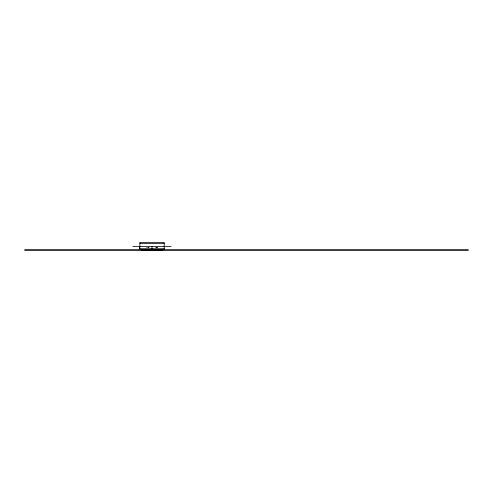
<?xml version="1.0" encoding="UTF-8"?>
<svg xmlns="http://www.w3.org/2000/svg" width="493" height="493" viewBox="0 0 493 493"><rect width="100%" height="100%" fill="white"/><g stroke="black" fill="none" stroke-linecap="round" stroke-linejoin="round"><path stroke-width="0.37" stroke-dasharray="2.46 1.85" d="M157.797 247.603L157.797 247.233M149.459 247.172L146.439 247.233L146.439 247.745M155.048 247.233L158.043 247.233L158.043 247.973M157.766 247.19L157.797 247.973M156.558 247.19L156.564 247.973M156.392 247.19L156.41 247.973M148.202 247.19L148.227 247.973M148.079 247.19L148.073 247.973M146.717 247.19L146.686 247.973"/><path stroke-width="0.74" d="M139.889 243.585L164.2 243.585M132.814 246.5L171.157 246.5M164.372 248.811L139.599 248.811L139.587 246.5M140.326 249.298L163.645 249.298M140.326 249.538L163.645 249.538M24.65 249.661L468.35 249.661M141.842 250.389L162.129 250.389M24.65 250.573L468.35 250.573M164.2 249.661L164.2 242.365L139.889 242.365L139.889 246.623M151.986 246.5L151.986 249.366M139.827 246.5L139.827 248.811"/></g></svg>
